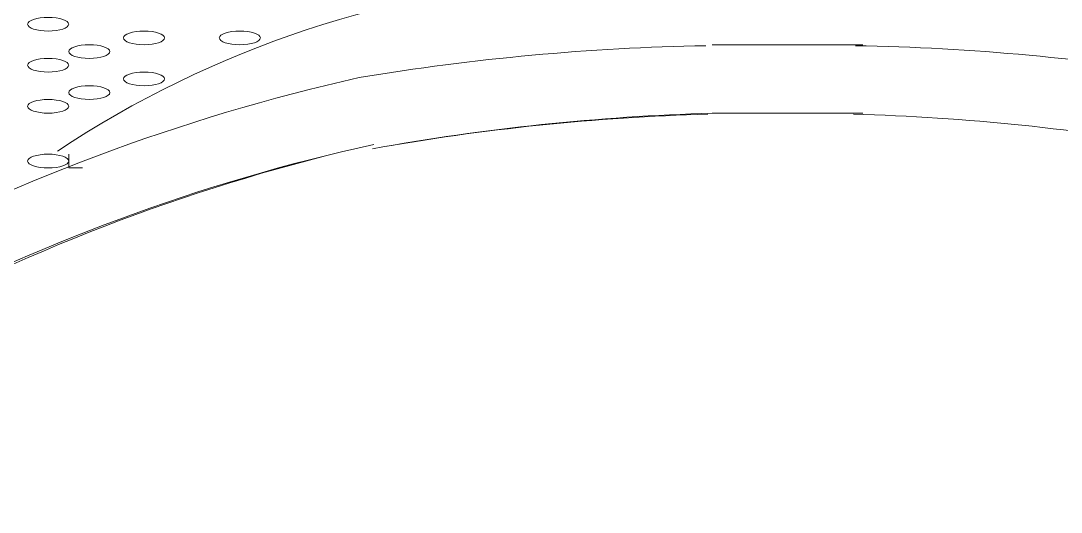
# Model space of a CAD drawing. Header units: metres. Extents: x 29 to 86.9, y -23.2 to 39.7.
# Drawn here: x 76.7687 to 76.9546, y -17.1534 to -17.0656 of the extents above; entities that cross this region are included whole.
import ezdxf

# ---------------------------------------------------------------- set-up
doc = ezdxf.new("R2010")
doc.units = ezdxf.units.M
doc.header["$LTSCALE"] = 100
doc.layers.get('0').update_dxf_attribs({"color": 254})
doc.layers.add('Arqui', color=8, linetype='Continuous', lineweight=0)

# ---------------------------------------------------------------- blocks, each defined once
blk = doc.blocks.new('A$C9582355f')
at = {"layer": 'Arqui'}
for points in [[(48.04897473276554, 6.072093511394087), (48.05142033276553, 6.072093511394087), (48.05142033276553, 6.074539111394188, 0.1333274390362415), (47.9579519952776, 6.106038732866182)], [(47.90843857332555, 6.093928121666067, 0.03702395519706489), (47.84652776911759, 6.088229262265941, 0.06904277544369511), (47.75505068806154, 6.053867237185841, 0.2305320559257346), (47.7226212250136, 6.012627475682166)], [(48.12098584051756, 6.012627475682166, 0.2305320559248004), (48.08855637746962, 6.053867237186296, 0.06904277544373717), (47.99707929641357, 6.088229262265941, 0.03702395519691475), (47.93516849220561, 6.093928121666067)], [(47.90879257392561, 6.081705257426165, 0.03702424981640216), (47.8488902187176, 6.07551527263422, -0.03702424981640216), (47.90957553276559, 6.081875911394036), (47.92424913276551, 6.081875911394036), (47.93647713276556, 6.081875911394036)], [(47.84915659346956, 6.076287177362246, 0.06904268617268045), (47.76058654822151, 6.043500045313976, -0.06904268617268045), (47.84915659346956, 6.076287177362246, 0.06904268617268045), (47.76079591603758, 6.043060791098014, 0.2302038230428355), (47.73468436711761, 6.01054424023414)]]:
    blk.add_lwpolyline(points, format="xyb", dxfattribs=at)
for points in [[(47.90957553276559, 6.094103911394086), (47.92424913276551, 6.094103911394086), (47.93647713276556, 6.094103911394086)], [(47.7970779327656, 6.072093511394087), (47.79463233276562, 6.072093511394087), (47.79463233276562, 6.074539111394188)]]:
    blk.add_lwpolyline(points, dxfattribs=at)
blk.add_lwpolyline([(47.99471684681356, 6.07551527263422, 0.03702424981593417), (47.93481449160555, 6.081705257426165, -0.03702424981593417)], format="xyb", close=True, dxfattribs=at)
blk.add_arc((47.8961246511347, 5.919243787290725), 0.1870881177849996, 93.20798741904261, 123.5852336150651, dxfattribs=at)
for points in [[(47.79096393276558, 6.098995111393833), (47.78893792435753, 6.098995111393833), (47.78729553276554, 6.09844763937781), (47.78729553276554, 6.097772311394237)], [(47.79463233276562, 6.097772311394237), (47.79463233276562, 6.09844763937781), (47.79298994117352, 6.098995111393833), (47.79096393276558, 6.098995111393833)], [(47.78729553276554, 6.097772311394237), (47.78729553276554, 6.097096983410211), (47.78893792435753, 6.096549511394187), (47.79096393276558, 6.096549511394187)], [(47.79096393276558, 6.096549511394187), (47.79298994117352, 6.096549511394187), (47.79463233276562, 6.097096983410211), (47.79463233276562, 6.097772311394237)], [(47.8080831327656, 6.096549511394187), (47.80605712435755, 6.096549511394187), (47.80441473276557, 6.096002039378163), (47.80441473276557, 6.095326711394137)], [(47.81175153276553, 6.095326711394137), (47.81175153276553, 6.096002039378163), (47.81010914117354, 6.096549511394187), (47.8080831327656, 6.096549511394187)], [(47.82520233276551, 6.096549511394187), (47.82317632435758, 6.096549511394187), (47.82153393276559, 6.096002039378163), (47.82153393276559, 6.095326711394137)], [(47.82887073276555, 6.095326711394137), (47.82887073276555, 6.096002039378163), (47.82722834117357, 6.096549511394187), (47.82520233276551, 6.096549511394187)], [(47.80441473276557, 6.095326711394137), (47.80441473276557, 6.09465138341011), (47.80605712435755, 6.094103911394086), (47.8080831327656, 6.094103911394086)], [(47.8080831327656, 6.094103911394086), (47.81010914117354, 6.094103911394086), (47.81175153276553, 6.09465138341011), (47.81175153276553, 6.095326711394137)], [(47.82153393276559, 6.095326711394137), (47.82153393276559, 6.09465138341011), (47.82317632435758, 6.094103911394086), (47.82520233276551, 6.094103911394086)], [(47.82520233276551, 6.094103911394086), (47.82722834117357, 6.094103911394086), (47.82887073276555, 6.09465138341011), (47.82887073276555, 6.095326711394137)], [(47.79830073276554, 6.094103911394086), (47.7962747243576, 6.094103911394086), (47.79463233276562, 6.093556439378062), (47.79463233276562, 6.092881111394036)], [(47.79463233276562, 6.092881111394036), (47.79463233276562, 6.092205783410009), (47.7962747243576, 6.091658311393985), (47.79830073276554, 6.091658311393985)], [(47.80196913276558, 6.092881111394036), (47.80196913276558, 6.093556439378062), (47.80032674117359, 6.094103911394086), (47.79830073276554, 6.094103911394086)], [(47.79830073276554, 6.091658311393985), (47.80032674117359, 6.091658311393985), (47.80196913276558, 6.092205783410009), (47.80196913276558, 6.092881111394036)], [(47.79096393276558, 6.091658311393985), (47.78893792435753, 6.091658311393985), (47.78729553276554, 6.091110839377961), (47.78729553276554, 6.090435511393935)], [(47.79463233276562, 6.090435511393935), (47.79463233276562, 6.091110839377961), (47.79298994117352, 6.091658311393985), (47.79096393276558, 6.091658311393985)], [(47.78729553276554, 6.090435511393935), (47.78729553276554, 6.089760183409908), (47.78893792435753, 6.089212711393884), (47.79096393276558, 6.089212711393884)], [(47.79096393276558, 6.089212711393884), (47.79298994117352, 6.089212711393884), (47.79463233276562, 6.089760183409908), (47.79463233276562, 6.090435511393935)], [(47.8080831327656, 6.089212711393884), (47.80605712435755, 6.089212711393884), (47.80441473276557, 6.08866523937786), (47.80441473276557, 6.087989911393834)], [(47.81175153276553, 6.087989911393834), (47.81175153276553, 6.08866523937786), (47.81010914117354, 6.089212711393884), (47.8080831327656, 6.089212711393884)], [(47.80441473276557, 6.087989911393834), (47.80441473276557, 6.087314583409807), (47.80605712435755, 6.086767111394238), (47.8080831327656, 6.086767111394238)], [(47.8080831327656, 6.086767111394238), (47.81010914117354, 6.086767111394238), (47.81175153276553, 6.087314583409807), (47.81175153276553, 6.087989911393834)], [(47.79830073276554, 6.086767111394238), (47.7962747243576, 6.086767111394238), (47.79463233276562, 6.086219639378214), (47.79463233276562, 6.085544311394187)], [(47.79463233276562, 6.085544311394187), (47.79463233276562, 6.084868983410161), (47.7962747243576, 6.084321511394137), (47.79830073276554, 6.084321511394137)], [(47.80196913276558, 6.085544311394187), (47.80196913276558, 6.086219639378214), (47.80032674117359, 6.086767111394238), (47.79830073276554, 6.086767111394238)], [(47.79830073276554, 6.084321511394137), (47.80032674117359, 6.084321511394137), (47.80196913276558, 6.084868983410161), (47.80196913276558, 6.085544311394187)], [(47.79096393276558, 6.084321511394137), (47.78893792435753, 6.084321511394137), (47.78729553276554, 6.083774039378113), (47.78729553276554, 6.083098711394086)], [(47.79463233276562, 6.083098711394086), (47.79463233276562, 6.083774039378113), (47.79298994117352, 6.084321511394137), (47.79096393276558, 6.084321511394137)], [(47.78729553276554, 6.083098711394086), (47.78729553276554, 6.08242338341006), (47.78893792435753, 6.081875911394036), (47.79096393276558, 6.081875911394036)], [(47.79096393276558, 6.081875911394036), (47.79298994117352, 6.081875911394036), (47.79463233276562, 6.08242338341006), (47.79463233276562, 6.083098711394086)], [(47.79096393276558, 6.074539111394188), (47.78893792435753, 6.074539111394188), (47.78729553276554, 6.073991639378164), (47.78729553276554, 6.073316311394137)], [(47.79463233276562, 6.073316311394137), (47.79463233276562, 6.073991639378164), (47.79298994117352, 6.074539111394188), (47.79096393276558, 6.074539111394188)], [(47.78729553276554, 6.073316311394137), (47.78729553276554, 6.07264098341011), (47.78893792435753, 6.072093511394087), (47.79096393276558, 6.072093511394087)], [(47.79096393276558, 6.072093511394087), (47.79298994117352, 6.072093511394087), (47.79463233276562, 6.07264098341011), (47.79463233276562, 6.073316311394137)]]:
    blk.add_open_spline(points, degree=3, dxfattribs=at)

msp = doc.modelspace()

# ---------------------------------------------------------------- block references
msp.add_blockref('A$C9582355f', (28.98266172889876, -23.16396569870889))

doc.saveas('drawing.dxf')
